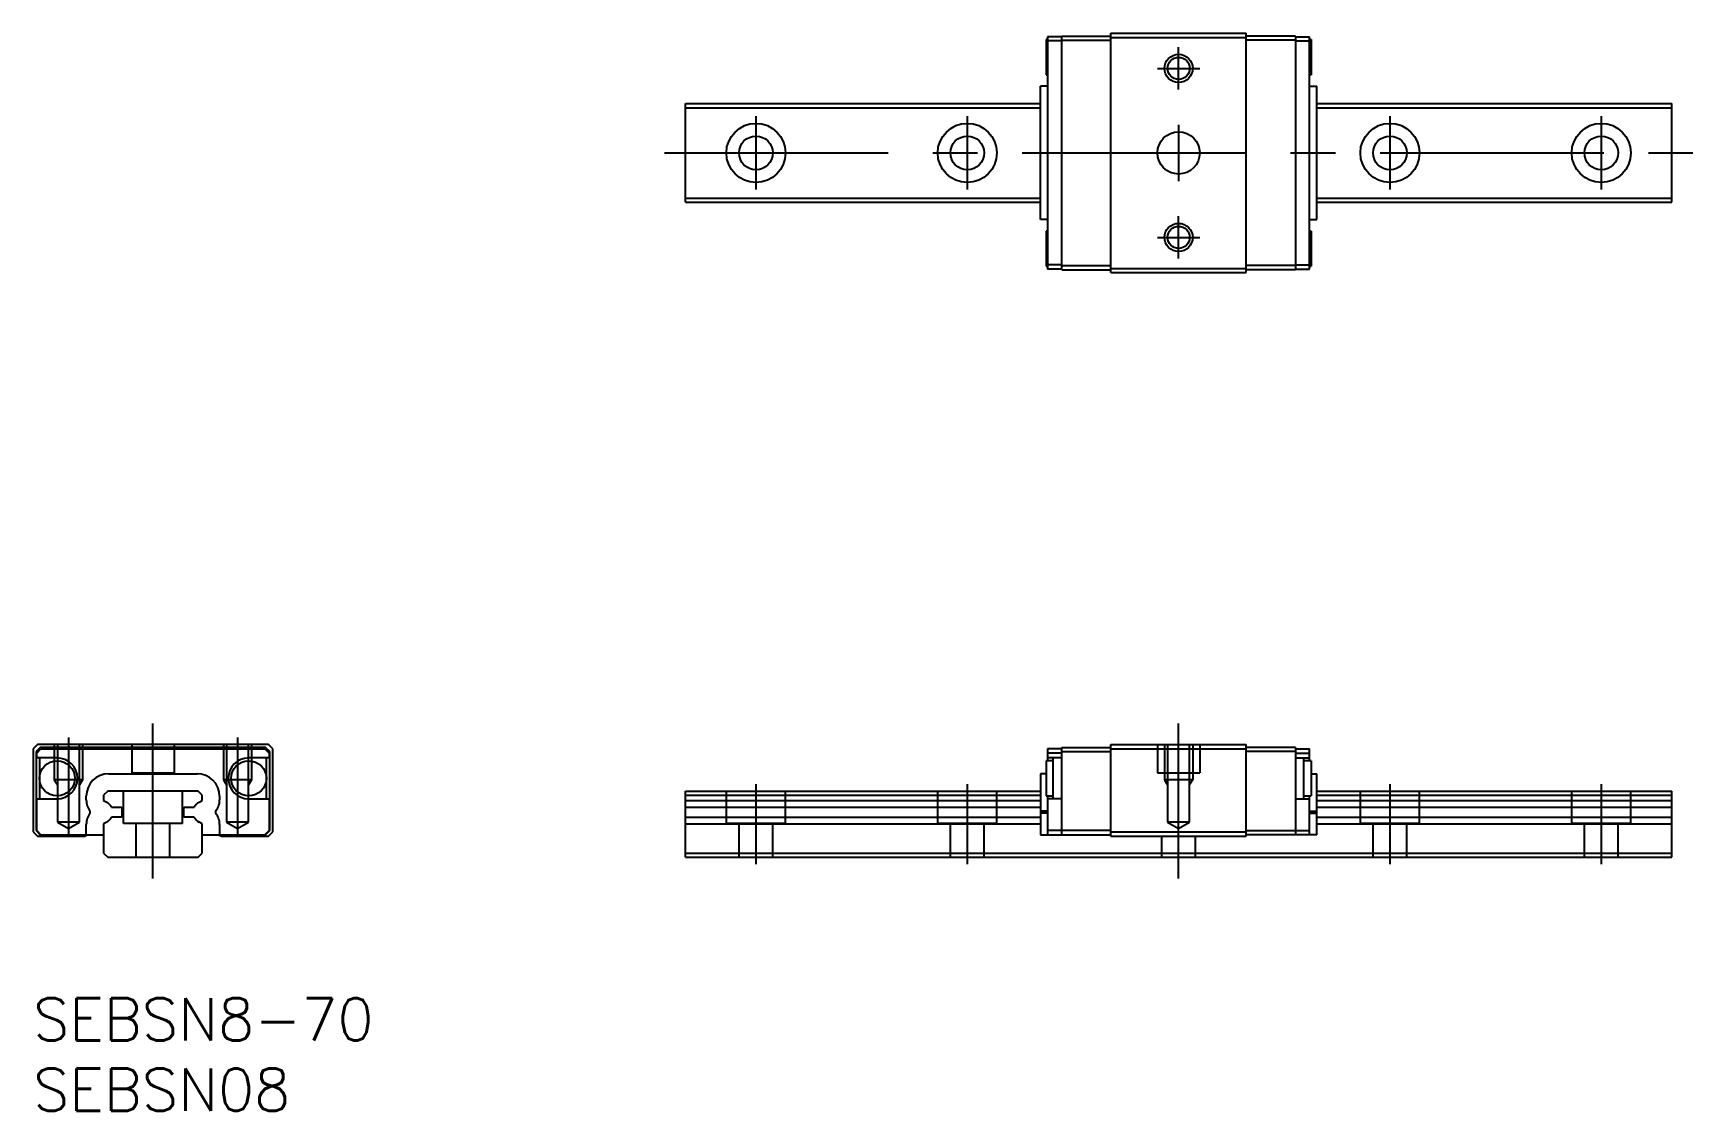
# Model space of a CAD drawing. Extents: x 0 to 118, y -8 to 68.
import ezdxf

# ---------------------------------------------------------------- set-up
doc = ezdxf.new("R2010")
doc.units = 0
doc.header["$LTSCALE"] = 0.5
doc.linetypes.add('CENTER', pattern=[50.8, 31.75, -6.35, 6.35, -6.35])
doc.linetypes.add('DASHED', pattern=[19.05, 12.7, -6.35])
for name, color, linetype in [('MSM_CENTER', 1, 'CENTER'), ('MSM_CONTINUOUS', 7, 'CONTINUOUS'), ('MSM_DASHED', 4, 'DASHED'), ('MSM_NARROW', 5, 'CONTINUOUS'), ('MSM_PART_NUMBER', 7, 'CONTINUOUS')]:
    doc.layers.add(name, color=color, linetype=linetype)
doc.styles.get("Standard").update_dxf_attribs({"font": 'txt.shx', "height": 1, "bigfont": 'bigfont.shx'})

# ---------------------------------------------------------------- blocks, each defined once
blk = doc.blocks.new('*U2')
at = {"layer": 'MSM_PART_NUMBER'}
blk.add_text('SEBSN8-70', height=3, dxfattribs=at).set_placement((0, -3))
blk = doc.blocks.new('*U3')
at = {"layer": 'MSM_PART_NUMBER'}
blk.add_text('SEBSN08', height=3, dxfattribs=at).set_placement((0, -8))

msp = doc.modelspace()

# ---------------------------------------------------------------- linework, layer by layer
at = {"layer": 'MSM_CENTER'}
for p, q in [((81.3, 64.5), (81.3, 67.5)), ((79.8, 66), (82.8, 66)), ((51.3, 62.6), (51.3, 57.4)), ((66.3, 62.6), (66.3, 57.4)), ((96.3, 62.6), (96.3, 57.4)), ((111.3, 62.6), (111.3, 57.4)), ((81.3, 62), (81.3, 58)), ((44.8, 60), (117.8, 60)), ((81.3, 52.5), (81.3, 55.5)), ((79.8, 54), (82.8, 54)), ((8.5, 8.5), (8.5, 19.5)), ((81.3, 8.5), (81.3, 19.5)), ((2.5, 18.5), (2.5, 11.55)), ((14.5, 18.5), (14.5, 11.55)), ((51.3, 15.2), (51.3, 9.5)), ((66.3, 15.2), (66.3, 9.5)), ((96.3, 15.2), (96.3, 9.5)), ((111.3, 15.2), (111.3, 9.5))]:
    msp.add_line(p, q, dxfattribs=at)
at = {"layer": 'MSM_CONTINUOUS'}
for p, q in [((76.5, 68.5), (86.1, 68.5)), ((76.5, 51.5), (76.5, 68.5)), ((86.1, 51.5), (86.1, 68.5)), ((71.9, 68.05), (71.9, 65.55)), ((72, 68.05), (71.9, 68.05)), ((72, 68.25), (72, 51.75)), ((73, 68.25), (72, 68.25)), ((73, 67.95), (72, 67.95)), ((73, 51.7), (73, 68.3)), ((73, 68.3), (76.5, 68.3)), ((73, 68), (76.5, 68)), ((76.5, 68.2), (86.1, 68.2)), ((89.6, 68.3), (86.1, 68.3)), ((89.6, 68), (86.1, 68)), ((89.6, 68.3), (89.6, 51.7)), ((89.6, 68.25), (90.6, 68.25)), ((89.6, 67.95), (90.6, 67.95)), ((90.6, 51.75), (90.6, 68.25)), ((90.7, 68.05), (90.6, 68.05)), ((90.7, 68.05), (90.7, 65.55)), ((71.9, 65.55), (72, 65.55)), ((90.6, 65.55), (90.7, 65.55)), ((72, 64.73), (71.5, 64.73)), ((71.5, 55.27), (71.5, 64.73)), ((90.6, 64.73), (91.1, 64.73)), ((91.1, 55.27), (91.1, 64.73)), ((46.3, 63.5), (71.5, 63.5)), ((46.3, 56.5), (46.3, 63.5)), ((46.3, 63.2), (71.5, 63.2)), ((91.1, 63.5), (116.3, 63.5)), ((91.1, 63.2), (116.3, 63.2)), ((116.3, 56.5), (116.3, 63.5)), ((46.3, 56.8), (71.5, 56.8)), ((91.1, 56.8), (116.3, 56.8)), ((46.3, 56.5), (71.5, 56.5)), ((91.1, 56.5), (116.3, 56.5)), ((72, 55.27), (71.5, 55.27)), ((71.9, 54.45), (71.9, 51.95)), ((72, 54.45), (71.9, 54.45)), ((90.6, 55.27), (91.1, 55.27)), ((90.7, 54.45), (90.6, 54.45)), ((90.7, 54.45), (90.7, 51.95)), ((71.9, 51.95), (72, 51.95)), ((73, 52.05), (72, 52.05)), ((73, 52), (76.5, 52)), ((89.6, 52), (86.1, 52)), ((89.6, 52.05), (90.6, 52.05)), ((90.6, 51.95), (90.7, 51.95)), ((73, 51.75), (72, 51.75)), ((73, 51.7), (76.5, 51.7)), ((76.5, 51.8), (86.1, 51.8)), ((76.5, 51.5), (86.1, 51.5)), ((89.6, 51.7), (86.1, 51.7)), ((89.6, 51.75), (90.6, 51.75)), ((0.3, 18), (0, 17.7)), ((0, 17.7), (0, 11.8)), ((0.5, 17.8), (0.2, 17.5)), ((0.25, 17.4), (0.55, 17.7)), ((16.7, 18), (0.3, 18)), ((16.5, 17.8), (0.5, 17.8)), ((0.55, 17.7), (16.45, 17.7)), ((16.45, 17.7), (16.75, 17.4)), ((16.8, 17.5), (16.5, 17.8)), ((17, 17.7), (16.7, 18)), ((17, 11.8), (17, 17.7)), ((72, 17.7), (72, 16.85)), ((73, 17.7), (72, 17.7)), ((73, 11.6), (73, 17.8)), ((73, 17.8), (76.5, 17.8)), ((76.5, 18), (86.1, 18)), ((76.5, 11.5), (76.5, 18)), ((76.5, 17.7), (86.1, 17.7)), ((86.1, 11.5), (86.1, 18)), ((89.6, 17.8), (86.1, 17.8)), ((89.6, 17.8), (89.6, 11.6)), ((89.6, 17.7), (90.6, 17.7)), ((90.6, 16.85), (90.6, 17.7)), ((0.2, 17.5), (0.2, 11.9)), ((0.25, 17.05), (0.25, 17.4)), ((1.7, 17.05), (0.25, 17.05)), ((0.45, 17.05), (0.45, 14.15)), ((16.75, 17.05), (15.3, 17.05)), ((16.55, 14.15), (16.55, 17.05)), ((16.75, 17.4), (16.75, 17.05)), ((16.8, 11.9), (16.8, 17.5)), ((72.4, 16.85), (71.9, 16.85)), ((71.9, 16.85), (71.9, 14.35)), ((73, 17.4), (72, 17.4)), ((73, 17.05), (72, 17.05)), ((72.4, 14.15), (72.4, 17.05)), ((73, 17.5), (76.5, 17.5)), ((89.6, 17.5), (86.1, 17.5)), ((89.6, 17.4), (90.6, 17.4)), ((89.6, 17.05), (90.6, 17.05)), ((90.2, 14.15), (90.2, 17.05)), ((90.7, 16.85), (90.2, 16.85)), ((90.7, 16.85), (90.7, 14.35)), ((5.37, 15.93), (11.63, 15.93)), ((71.9, 15.93), (71.5, 15.93)), ((71.5, 15.93), (71.5, 11.6)), ((90.7, 15.93), (91.1, 15.93)), ((91.1, 11.6), (91.1, 15.93)), ((0.25, 14.15), (1.7, 14.15)), ((0.25, 11.9), (0.25, 14.15)), ((3.77, 14.07), (3.77, 14.33)), ((5.3, 14.7), (5, 14.4)), ((5, 14.4), (5, 14.03)), ((11.7, 14.7), (5.3, 14.7)), ((12, 14.4), (11.7, 14.7)), ((12, 14.03), (12, 14.4)), ((13.23, 14.33), (13.23, 14.07)), ((15.3, 14.15), (16.75, 14.15)), ((16.75, 14.15), (16.75, 11.9)), ((46.3, 14.7), (71.5, 14.7)), ((46.3, 10), (46.3, 14.7)), ((46.3, 14.4), (71.5, 14.4)), ((71.9, 14.35), (72.4, 14.35)), ((72, 14.35), (72, 11.6)), ((73, 14.15), (72, 14.15)), ((89.6, 14.15), (90.6, 14.15)), ((90.2, 14.35), (90.7, 14.35)), ((90.6, 11.6), (90.6, 14.35)), ((91.1, 14.7), (116.3, 14.7)), ((91.1, 14.4), (116.3, 14.4)), ((116.3, 10), (116.3, 14.7)), ((4.05, 13.13), (4.05, 13.27)), ((5, 14.03), (5.23, 13.9)), ((5.57, 13.55), (6.3, 13.55)), ((6.3, 13.55), (6.3, 12.85)), ((10.7, 12.85), (10.7, 13.55)), ((10.7, 13.55), (11.43, 13.55)), ((11.77, 13.9), (12, 14.03)), ((12.95, 13.27), (12.95, 13.13)), ((46.3, 14.03), (71.5, 14.03)), ((46.3, 13.55), (71.5, 13.55)), ((72, 13.27), (71.5, 13.27)), ((72, 13.13), (71.5, 13.13)), ((90.6, 13.27), (91.1, 13.27)), ((90.6, 13.13), (91.1, 13.13)), ((91.1, 14.03), (116.3, 14.03)), ((91.1, 13.55), (116.3, 13.55)), ((0, 11.8), (0.3, 11.5)), ((0.2, 11.9), (0.5, 11.6)), ((0.55, 11.6), (0.25, 11.9)), ((3.77, 11.6), (3.77, 12.33)), ((5.23, 12.5), (5, 12.37)), ((5, 12.37), (5, 10.3)), ((6.3, 12.85), (5.57, 12.85)), ((11.43, 12.85), (10.7, 12.85)), ((12, 12.37), (11.77, 12.5)), ((12, 10.3), (12, 12.37)), ((13.23, 12.33), (13.23, 11.6)), ((16.75, 11.9), (16.45, 11.6)), ((16.5, 11.6), (16.8, 11.9)), ((16.7, 11.5), (17, 11.8)), ((46.3, 12.85), (71.5, 12.85)), ((46.3, 12.37), (71.5, 12.37)), ((76.5, 11.9), (72, 11.9)), ((76.5, 11.8), (86.1, 11.8)), ((86.1, 11.9), (90.6, 11.9)), ((91.1, 12.85), (116.3, 12.85)), ((91.1, 12.37), (116.3, 12.37)), ((0.3, 11.5), (3.63, 11.5)), ((0.5, 11.6), (5, 11.6)), ((3.63, 11.5), (3.84, 11.6)), ((12, 11.6), (16.5, 11.6)), ((13.16, 11.6), (13.37, 11.5)), ((13.37, 11.5), (16.7, 11.5)), ((71.5, 11.6), (76.45, 11.6)), ((76.45, 11.6), (76.45, 11.65)), ((76.45, 11.65), (76.5, 11.65)), ((76.5, 11.5), (86.1, 11.5)), ((86.15, 11.65), (86.1, 11.65)), ((86.15, 11.65), (86.15, 11.6)), ((91.1, 11.6), (86.15, 11.6)), ((5, 10.3), (5.3, 10)), ((5.3, 10), (11.7, 10)), ((11.7, 10), (12, 10.3)), ((46.3, 10.3), (116.3, 10.3)), ((46.3, 10), (116.3, 10))]:
    msp.add_line(p, q, dxfattribs=at)
for centre, radius in [((81.3, 66), 0.784), ((51.3, 60), 2.1), ((66.3, 60), 2.1), ((81.3, 60), 1.5), ((96.3, 60), 2.1), ((111.3, 60), 2.1), ((51.3, 60), 1.2), ((66.3, 60), 1.2), ((96.3, 60), 1.2), ((111.3, 60), 1.2), ((81.3, 54), 0.784), ((1.7, 15.6), 1.25), ((15.3, 15.6), 1.25)]:
    msp.add_circle(centre, radius, dxfattribs=at)
for centre, radius, start, end in [((1.7, 15.6), 1.45, 270, 90), ((15.3, 15.6), 1.45, 90, 270), ((5.37, 14.33), 1.6, 90, 180), ((11.63, 14.33), 1.6, 0, 90), ((5.07, 14.07), 1.3, 180, 217.958), ((5.07, 12.33), 1.3, 142.042, 180), ((4.79, 13.14), 0.875, 27.7195, 60.0003), ((12.21, 13.14), 0.875, 119.9997, 152.2805), ((11.93, 12.33), 1.3, 0, 37.958), ((11.93, 14.07), 1.3, 322.042, 0), ((4.79, 13.26), 0.875, 299.9997, 332.2805), ((12.21, 13.26), 0.875, 207.7195, 240.0003)]:
    msp.add_arc(centre, radius, start, end, dxfattribs=at)
at = {"layer": 'MSM_DASHED'}
for p, q in [((1.5, 18), (1.5, 15.5)), ((1.72, 18), (1.72, 12.5)), ((3.28, 12.5), (3.28, 18)), ((3.5, 18), (3.5, 15.5)), ((7, 18), (7, 16)), ((10, 18), (10, 16)), ((13.5, 18), (13.5, 15.5)), ((13.72, 18), (13.72, 12.5)), ((15.28, 12.5), (15.28, 18)), ((15.5, 18), (15.5, 15.5)), ((79.8, 18), (79.8, 16)), ((80.3, 18), (80.3, 15.5)), ((80.51, 18), (80.51, 12.5)), ((82.08, 12.5), (82.08, 18)), ((82.3, 18), (82.3, 15.5)), ((82.8, 18), (82.8, 16)), ((1.5, 15.5), (1.72, 15.13)), ((3.5, 15.5), (1.5, 15.5)), ((3.5, 15.5), (3.28, 15.13)), ((7, 16), (10, 16)), ((13.5, 15.5), (13.72, 15.13)), ((15.5, 15.5), (13.5, 15.5)), ((15.5, 15.5), (15.28, 15.13)), ((79.8, 16), (82.8, 16)), ((80.3, 15.5), (80.51, 15.13)), ((82.3, 15.5), (80.3, 15.5)), ((82.3, 15.5), (82.08, 15.13)), ((6.4, 12.4), (6.4, 14.7)), ((10.6, 12.4), (10.6, 14.7)), ((49.2, 12.4), (49.2, 14.7)), ((53.4, 12.4), (53.4, 14.7)), ((64.2, 12.4), (64.2, 14.7)), ((68.4, 12.4), (68.4, 14.7)), ((94.2, 12.4), (94.2, 14.7)), ((98.4, 12.4), (98.4, 14.7)), ((109.2, 12.4), (109.2, 14.7)), ((113.4, 12.4), (113.4, 14.7)), ((1.72, 12.5), (2.5, 12.05)), ((3.28, 12.5), (1.72, 12.5)), ((2.5, 12.05), (3.28, 12.5)), ((10.6, 12.4), (6.4, 12.4)), ((7.3, 10), (7.3, 12.4)), ((9.7, 10), (9.7, 12.4)), ((13.72, 12.5), (14.5, 12.05)), ((15.28, 12.5), (13.72, 12.5)), ((14.5, 12.05), (15.28, 12.5)), ((53.4, 12.4), (49.2, 12.4)), ((50.1, 10), (50.1, 12.4)), ((52.5, 10), (52.5, 12.4)), ((68.4, 12.4), (64.2, 12.4)), ((65.1, 10), (65.1, 12.4)), ((67.5, 10), (67.5, 12.4)), ((80.51, 12.5), (81.3, 12.05)), ((82.08, 12.5), (80.51, 12.5)), ((81.3, 12.05), (82.08, 12.5)), ((98.4, 12.4), (94.2, 12.4)), ((95.1, 10), (95.1, 12.4)), ((97.5, 10), (97.5, 12.4)), ((113.4, 12.4), (109.2, 12.4)), ((110.1, 10), (110.1, 12.4)), ((112.5, 10), (112.5, 12.4)), ((80.1, 10), (80.1, 11.5)), ((82.5, 10), (82.5, 11.5))]:
    msp.add_line(p, q, dxfattribs=at)
at = {"layer": 'MSM_NARROW'}
for centre in [(81.3, 66), (81.3, 54)]:
    msp.add_circle(centre, 1, dxfattribs=at)

# ---------------------------------------------------------------- block references
at = {"layer": 'MSM_CONTINUOUS'}
for name in ['*U2', '*U3']:
    msp.add_blockref(name, (0, 0), dxfattribs=at)

doc.saveas('drawing.dxf')
